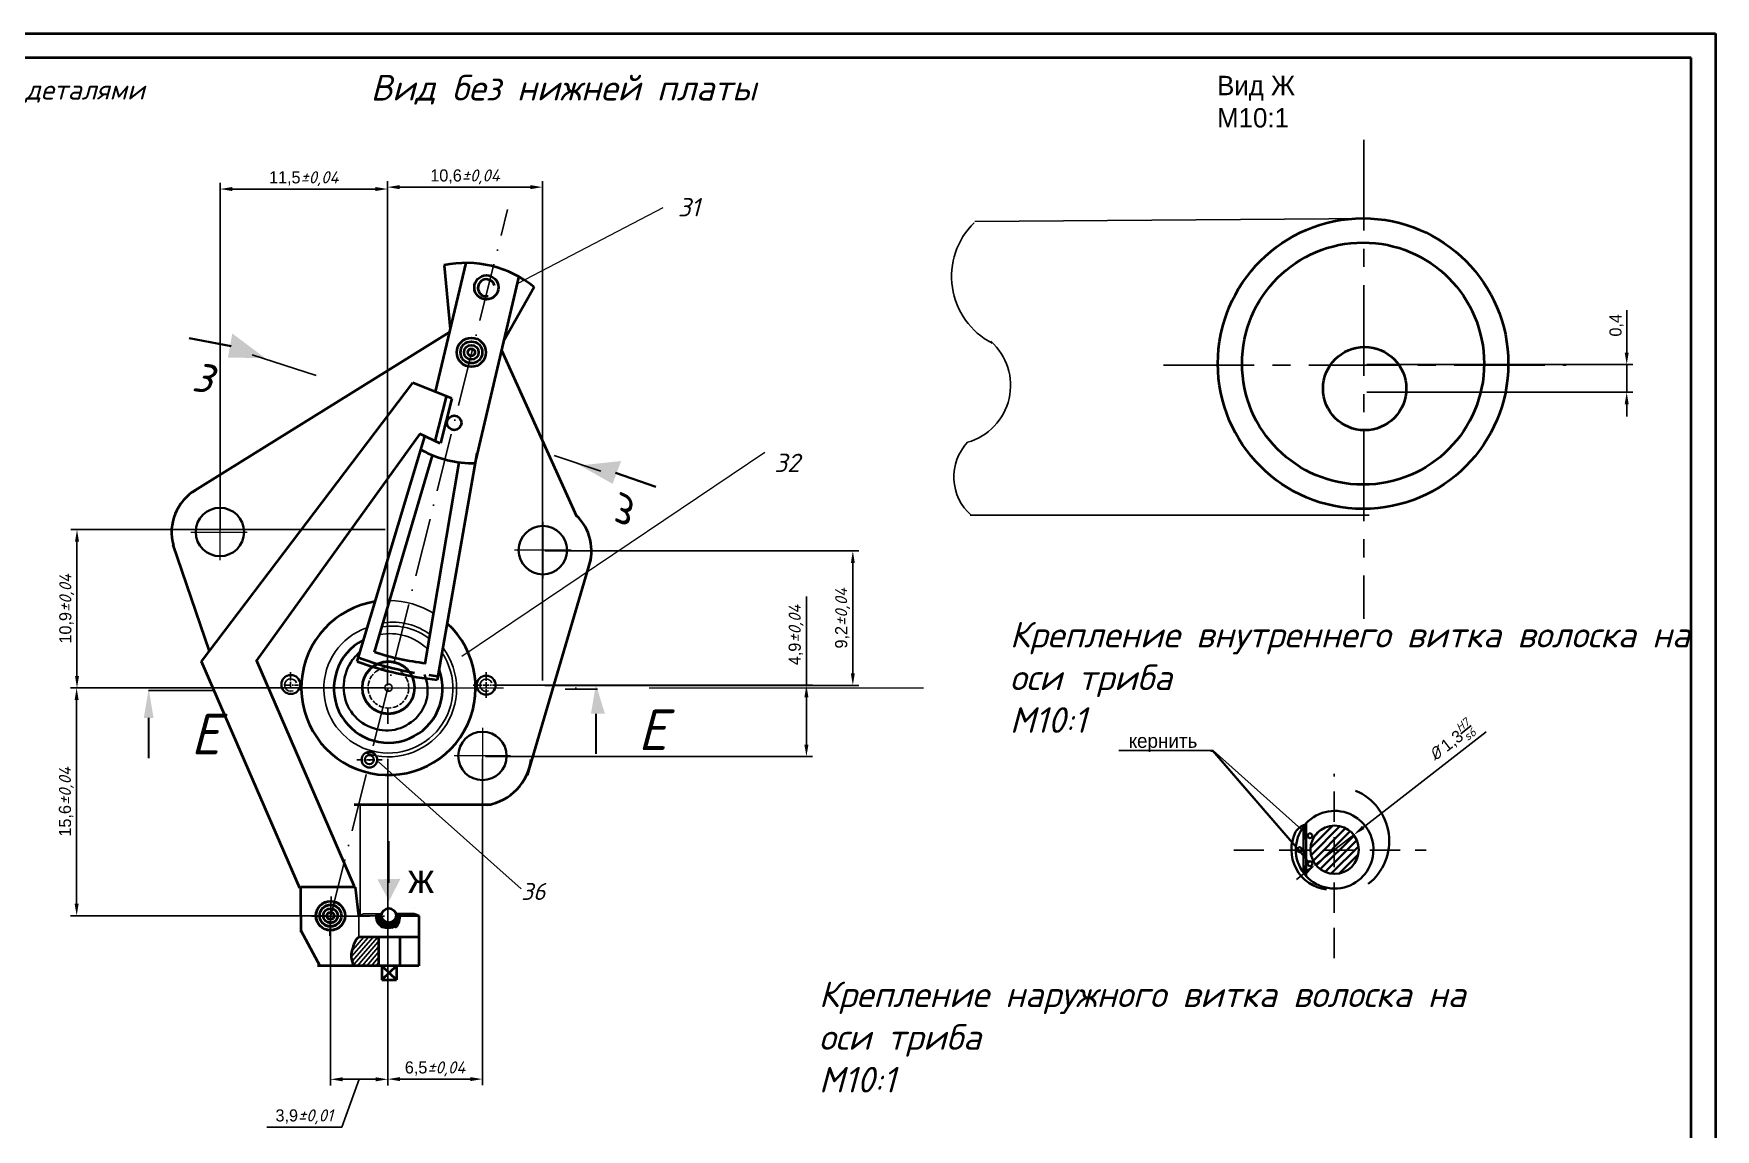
# Model space of a CAD drawing. Extents: x 1996 to 2593, y 74 to 494.
# Drawn here: x 2245.1 to 2592.5, y 267.3 to 493.6 of the extents above; entities that cross this region are included whole.
import ezdxf
from ezdxf import colors
from ezdxf.entities.mleader import LeaderData, LeaderLine
from ezdxf.math import Vec2, Vec3

# ---------------------------------------------------------------- set-up
doc = ezdxf.new("R2010")
doc.units = 0
doc.header["$MEASUREMENT"] = 0
for name, pattern in [('ACAD_ISO02W100', [15, 12, -3]), ('ACAD_ISO10W100', [18, 12, -3, 0, -3]), ('AUDIT_D_100420100805-0', [0]), ('CENTER', [2, 1.25, -0.25, 0.25, -0.25]), ('HIDDEN', [0.375, 0.25, -0.125]), ('THIN', [0])]:
    doc.linetypes.add(name, pattern=pattern)
doc.layers.get('0').update_dxf_attribs({"linetype": 'CONTINUOUS'})
doc.layers.get('DEFPOINTS').update_dxf_attribs({"linetype": 'CONTINUOUS'})
doc.layers.add('KONTUR', color=7, linetype='CONTINUOUS')
doc.layers.add('ОСНОВНОЙ', color=7, linetype='CONTINUOUS')
doc.layers.add('Основная', color=7, linetype='CONTINUOUS', lineweight=40)
doc.dimstyles.get("Standard").update_dxf_attribs({"dimtxt": 3, "dimasz": 3, "dimexe": 2.5, "dimexo": 2.5, "dimgap": 1.5, "dimtad": 0, "dimtih": 1, "dimtoh": 1, "dimdec": 4, "dimzin": 0, "dimdsep": 46, "dimtxsty": 'Standard', "dimcen": -3, "dimdle": 1.25, "dimadec": 0, "dimazin": 0, "dimtfac": 0.75, "dimtdec": 4, "dimtofl": 0, "dimtmove": 0, "dimatfit": 3, "dimfxl": 1, "dimtvp": 1.5, "dimtolj": 1, "dimtzin": 0, "dimarcsym": 0})

# ---------------------------------------------------------------- blocks, each defined once
blk = doc.blocks.new('*D13')
at = {"color": 0, "lineweight": -2, "transparency": 16777216}
for p, q in [((2545.16, 349.38), (2519.79, 329.65)), ((2509.95, 321.99), (2517.82, 328.12)), ((2507.97, 320.46), (2506, 318.92))]:
    blk.add_line(p, q, dxfattribs=at)
at = {"color": 0, "transparency": 16777216}
for points in [[(2519.54, 329.98), (2520.05, 329.32), (2517.82, 328.12)], [(2507.72, 320.79), (2508.23, 320.13), (2509.95, 321.99)]]:
    blk.add_solid(points, dxfattribs=at)
at = {"layer": 'DEFPOINTS', "color": 0, "transparency": 16777216}
for p in [(2517.82, 328.12, -5.2), (2509.95, 321.99, -5.2)]:
    blk.add_point(p, dxfattribs=at)
at = {"color": 0, "transparency": 16777216, "insert": (2537.98, 347.46), "char_height": 2.5, "attachment_point": 5, "rotation": 37.882}
blk.add_mtext('\\A1;{\\fISOCPEUR|b0|i1|c204|p34;\\C0;%%C} 1,3{\\fISOCPEUR|b0|i1|c204|p34;\\H0.7x;\\C0;\\SH7/s6;}', dxfattribs=at)
blk = doc.blocks.new('*D14')
at = {"color": 0, "lineweight": -2, "transparency": 16777216}
for p, q in [((2574.22, 427.72), (2574.22, 436.47)), ((2520.53, 425.22), (2575.47, 425.22)), ((2574.22, 419.54), (2574.22, 425.22)), ((2520.53, 419.54), (2575.47, 419.54)), ((2574.22, 417.04), (2574.22, 414.54))]:
    blk.add_line(p, q, dxfattribs=at)
at = {"color": 0, "transparency": 16777216}
for points in [[(2573.81, 427.72), (2574.64, 427.72), (2574.22, 425.22)], [(2573.81, 417.04), (2574.64, 417.04), (2574.22, 419.54)]]:
    blk.add_solid(points, dxfattribs=at)
at = {"layer": 'DEFPOINTS', "color": 0, "transparency": 16777216}
for p in [(2519.9, 425.22), (2574.22, 425.22), (2519.9, 419.54)]:
    blk.add_point(p, dxfattribs=at)
at = {"color": 0, "transparency": 16777216, "insert": (2572.14, 433.34), "char_height": 2.5, "attachment_point": 5, "rotation": 90}
blk.add_mtext('\\A1;0,4', dxfattribs=at)
blk = doc.blocks.new('*D33')
at = {"color": 0, "linetype": 'AUDIT_D_100420100805-0', "lineweight": -2, "transparency": 16777216}
for p, q in [((2318.3, 343.8), (2318.3, 276.43)), ((2337.81, 343.8), (2337.81, 276.43)), ((2335.31, 277.68), (2320.8, 277.68))]:
    blk.add_line(p, q, dxfattribs=at)
at = {"color": 0, "linetype": 'AUDIT_D_100420100805-0', "transparency": 16777216}
for points in [[(2320.8, 278.1), (2320.8, 277.27), (2318.3, 277.68)], [(2335.31, 278.1), (2335.31, 277.27), (2337.81, 277.68)]]:
    blk.add_solid(points, dxfattribs=at)
at = {"layer": 'DEFPOINTS', "color": 0, "linetype": 'AUDIT_D_100420100805-0', "transparency": 16777216}
for p in [(2318.3, 344.42), (2337.81, 344.42), (2318.3, 277.68)]:
    blk.add_point(p, dxfattribs=at)
at = {"color": 0, "linetype": 'AUDIT_D_100420100805-0', "transparency": 16777216, "insert": (2328.05, 279.81), "char_height": 2.5, "attachment_point": 5}
blk.add_mtext('\\A1;6,5{\\fISOCPEUR|b0|i1|c204|p34;\\C0;%%P0,04}', dxfattribs=at)
blk = doc.blocks.new('*D34')
at = {"color": 0, "linetype": 'AUDIT_D_100420100805-0', "lineweight": -2, "transparency": 16777216}
for p, q in [((2306.42, 310.7), (2306.42, 276.39)), ((2318.29, 310.7), (2318.29, 276.39)), ((2312.36, 277.64), (2308.78, 267.77)), ((2308.92, 277.64), (2315.79, 277.64)), ((2308.78, 267.77), (2293.27, 267.77))]:
    blk.add_line(p, q, dxfattribs=at)
at = {"color": 0, "linetype": 'AUDIT_D_100420100805-0', "transparency": 16777216}
for points in [[(2308.92, 278.06), (2308.92, 277.23), (2306.42, 277.64)], [(2315.79, 278.06), (2315.79, 277.23), (2318.29, 277.64)]]:
    blk.add_solid(points, dxfattribs=at)
at = {"layer": 'DEFPOINTS', "color": 0, "linetype": 'AUDIT_D_100420100805-0', "transparency": 16777216}
for p in [(2306.42, 311.33), (2318.29, 311.33), (2318.29, 277.64)]:
    blk.add_point(p, dxfattribs=at)
at = {"color": 0, "linetype": 'AUDIT_D_100420100805-0', "transparency": 16777216, "insert": (2301.02, 269.9), "char_height": 2.5, "attachment_point": 5}
blk.add_mtext('\\A1;3,9{\\fISOCPEUR|b0|i1|c204|p34;\\C0;%%P0,01}', dxfattribs=at)
blk = doc.blocks.new('*D35')
at = {"color": 0, "linetype": 'AUDIT_D_100420100805-0', "lineweight": -2, "transparency": 16777216}
for p, q in [((2305.82, 358.47), (2252.75, 358.47)), ((2254, 313.92), (2254, 355.97)), ((2305.82, 311.42), (2252.75, 311.42))]:
    blk.add_line(p, q, dxfattribs=at)
at = {"color": 0, "linetype": 'AUDIT_D_100420100805-0', "transparency": 16777216}
for points in [[(2253.58, 355.97), (2254.42, 355.97), (2254, 358.47)], [(2253.58, 313.92), (2254.42, 313.92), (2254, 311.42)]]:
    blk.add_solid(points, dxfattribs=at)
at = {"layer": 'DEFPOINTS', "color": 0, "linetype": 'AUDIT_D_100420100805-0', "transparency": 16777216}
for p in [(2254, 358.47), (2306.45, 358.47), (2306.45, 311.42)]:
    blk.add_point(p, dxfattribs=at)
at = {"color": 0, "linetype": 'AUDIT_D_100420100805-0', "transparency": 16777216, "insert": (2251.87, 334.95), "char_height": 2.5, "attachment_point": 5, "rotation": 90}
blk.add_mtext('\\A1;15,6{\\fISOCPEUR|b0|i1|c204|p34;\\C0;%%P0,04}', dxfattribs=at)
blk = doc.blocks.new('*D36')
at = {"color": 0, "linetype": 'AUDIT_D_100420100805-0', "lineweight": -2, "transparency": 16777216}
for p, q in [((2317.76, 391.15), (2252.82, 391.15)), ((2254.07, 360.96), (2254.07, 388.65)), ((2317.76, 358.46), (2252.82, 358.46))]:
    blk.add_line(p, q, dxfattribs=at)
at = {"color": 0, "linetype": 'AUDIT_D_100420100805-0', "transparency": 16777216}
for points in [[(2253.66, 388.65), (2254.49, 388.65), (2254.07, 391.15)], [(2253.66, 360.96), (2254.49, 360.96), (2254.07, 358.46)]]:
    blk.add_solid(points, dxfattribs=at)
at = {"layer": 'DEFPOINTS', "color": 0, "linetype": 'AUDIT_D_100420100805-0', "transparency": 16777216}
for p in [(2254.07, 391.15), (2318.39, 391.15), (2318.39, 358.46)]:
    blk.add_point(p, dxfattribs=at)
at = {"color": 0, "linetype": 'AUDIT_D_100420100805-0', "transparency": 16777216, "insert": (2251.95, 374.81), "char_height": 2.5, "attachment_point": 5, "rotation": 90}
blk.add_mtext('\\A1;10,9{\\fISOCPEUR|b0|i1|c204|p34;\\C0;%%P0,04}', dxfattribs=at)
blk = doc.blocks.new('*D37')
at = {"color": 0, "linetype": 'AUDIT_D_100420100805-0', "lineweight": -2, "transparency": 16777216}
for p, q in [((2283.63, 391.1), (2283.63, 462.73)), ((2318.21, 358.95), (2318.21, 462.73)), ((2286.13, 461.48), (2315.71, 461.48))]:
    blk.add_line(p, q, dxfattribs=at)
at = {"color": 0, "linetype": 'AUDIT_D_100420100805-0', "transparency": 16777216}
for points in [[(2286.13, 461.9), (2286.13, 461.07), (2283.63, 461.48)], [(2315.71, 461.9), (2315.71, 461.07), (2318.21, 461.48)]]:
    blk.add_solid(points, dxfattribs=at)
at = {"layer": 'DEFPOINTS', "color": 0, "linetype": 'AUDIT_D_100420100805-0', "transparency": 16777216}
for p in [(2318.21, 461.48), (2283.63, 390.47), (2318.21, 358.32)]:
    blk.add_point(p, dxfattribs=at)
at = {"color": 0, "linetype": 'AUDIT_D_100420100805-0', "transparency": 16777216, "insert": (2300.92, 463.61), "char_height": 2.5, "attachment_point": 5}
blk.add_mtext('\\A1;11,5{\\fISOCPEUR|b0|i1|c204|p34;\\C0;%%P0,04}', dxfattribs=at)
blk = doc.blocks.new('*D38')
at = {"color": 0, "linetype": 'AUDIT_D_100420100805-0', "lineweight": -2, "transparency": 16777216}
for p, q in [((2318.22, 359.98), (2318.22, 463.12)), ((2350.25, 359.98), (2350.25, 463.12)), ((2320.72, 461.87), (2347.75, 461.87))]:
    blk.add_line(p, q, dxfattribs=at)
at = {"color": 0, "linetype": 'AUDIT_D_100420100805-0', "transparency": 16777216}
for points in [[(2320.72, 462.29), (2320.72, 461.46), (2318.22, 461.87)], [(2347.75, 462.29), (2347.75, 461.46), (2350.25, 461.87)]]:
    blk.add_solid(points, dxfattribs=at)
at = {"layer": 'DEFPOINTS', "color": 0, "linetype": 'AUDIT_D_100420100805-0', "transparency": 16777216}
for p in [(2350.25, 461.87), (2318.22, 359.35), (2350.25, 359.35)]:
    blk.add_point(p, dxfattribs=at)
at = {"color": 0, "linetype": 'AUDIT_D_100420100805-0', "transparency": 16777216, "insert": (2334.24, 464), "char_height": 2.5, "attachment_point": 5}
blk.add_mtext('\\A1;10,6{\\fISOCPEUR|b0|i1|c204|p34;\\C0;%%P0,04}', dxfattribs=at)
blk = doc.blocks.new('*D39')
at = {"color": 0, "linetype": 'AUDIT_D_100420100805-0', "lineweight": -2, "transparency": 16777216}
for p, q in [((2404.76, 359), (2404.76, 377.32)), ((2340.02, 359), (2406.01, 359)), ((2404.76, 346.78), (2404.76, 356.5)), ((2338.48, 344.28), (2406.01, 344.28))]:
    blk.add_line(p, q, dxfattribs=at)
at = {"color": 0, "linetype": 'AUDIT_D_100420100805-0', "transparency": 16777216}
for points in [[(2404.34, 356.5), (2405.18, 356.5), (2404.76, 359)], [(2404.34, 346.78), (2405.18, 346.78), (2404.76, 344.28)]]:
    blk.add_solid(points, dxfattribs=at)
at = {"layer": 'DEFPOINTS', "color": 0, "linetype": 'AUDIT_D_100420100805-0', "transparency": 16777216}
for p in [(2339.4, 359), (2404.76, 359), (2337.85, 344.28)]:
    blk.add_point(p, dxfattribs=at)
at = {"color": 0, "linetype": 'AUDIT_D_100420100805-0', "transparency": 16777216, "insert": (2402.63, 369.41), "char_height": 2.5, "attachment_point": 5, "rotation": 90}
blk.add_mtext('\\A1;4,9{\\fISOCPEUR|b0|i1|c204|p34;\\C0;%%P0,04}', dxfattribs=at)
blk = doc.blocks.new('*D40')
at = {"color": 0, "linetype": 'AUDIT_D_100420100805-0', "lineweight": -2, "transparency": 16777216}
for p, q in [((2350.69, 386.74), (2415.6, 386.74)), ((2414.35, 384.24), (2414.35, 361.49)), ((2350.69, 358.99), (2415.6, 358.99))]:
    blk.add_line(p, q, dxfattribs=at)
at = {"color": 0, "linetype": 'AUDIT_D_100420100805-0', "transparency": 16777216}
for points in [[(2413.94, 384.24), (2414.77, 384.24), (2414.35, 386.74)], [(2413.94, 361.49), (2414.77, 361.49), (2414.35, 358.99)]]:
    blk.add_solid(points, dxfattribs=at)
at = {"layer": 'DEFPOINTS', "color": 0, "linetype": 'AUDIT_D_100420100805-0', "transparency": 16777216}
for p in [(2350.06, 386.74), (2350.06, 358.99), (2414.35, 358.99)]:
    blk.add_point(p, dxfattribs=at)
at = {"color": 0, "linetype": 'AUDIT_D_100420100805-0', "transparency": 16777216, "insert": (2412.23, 372.86), "char_height": 2.5, "attachment_point": 5, "rotation": 90}
blk.add_mtext('\\A1;9,2{\\fISOCPEUR|b0|i1|c204|p34;\\C0;%%P0,04}', dxfattribs=at)

msp = doc.modelspace()

# ---------------------------------------------------------------- hatches: boundary and pattern name
at = {"lineweight": 35}
h = msp.add_hatch(dxfattribs=at)
h.set_pattern_fill('ANSI31', color=0, scale=9.066391, style=0)
h.set_pattern_definition([(45, (1482.0736, -159.663), (-0.8013633, 0.8013633), [])])
h.paths.add_polyline_path([(2518.87042, 325.0536, 1), (2508.89739, 325.0536, 1)])
at = {"lineweight": 40}
h = msp.add_hatch(dxfattribs=at)
h.set_pattern_fill('ANSI31', color=256, scale=2.9)
h.set_pattern_definition([(45, (166.6317, 4.55366), (-0.25632621, 0.25632621), [])])
h.paths.add_polyline_path([(2315.87799, 311.81026), (2316.97792, 311.81026), (2316.94608, 310.26164), (2318.06528, 310.03414, 0.043582236), (2318.32104, 309.98216), (2318.44054, 309.95787), (2318.54163, 309.97338, 0.059256122), (2318.89183, 310.02712), (2319.90451, 310.18251), (2319.97411, 311.24926, 0.037366135), (2319.99081, 311.47252, 0.004775183), (2319.99054, 311.50117), (2320.01236, 311.83555), (2320.6812, 311.83555, -0.101493718), (2320.65888, 310.70276, -0.228851607), (2319.81842, 309.05686, -0.105939961), (2317.10078, 309.00882, -0.340912285)])
h = msp.add_hatch()
h.set_pattern_fill('ANSI31', color=256, scale=0.228, angle=4)
h.set_pattern_definition([(49, (-4888.5545, -4854.0758), (-0.546334265, 0.47492113), [])])
h.paths.add_polyline_path([(2316.25204, 301.09616), (2311.40411, 301.09616, -0.232075649), (2311.20793, 304.82934, -0.171681893), (2312.28601, 306.95121), (2316.24922, 306.95121)])

# ---------------------------------------------------------------- linework, layer by layer
at = {"linetype": 'CENTER', "ltscale": 15}
for p, q in [((2519.90206, 471.65606), (2519.90206, 372.74576)), ((2478.54383, 425.13661), (2561.71228, 425.13661))]:
    msp.add_line(p, q, dxfattribs=at)
at = {"linetype": 'ACAD_ISO10W100'}
msp.add_line((2306.48787, 311.40765), (2343.01726, 457.22729), dxfattribs=at)
at = {"lineweight": 15}
for p, q in [((2345.2058, 442.04209), (2375.14616, 457.67354)), ((2333.56795, 365.01538), (2396.18058, 407.15508)), ((2316.37821, 343.21418), (2345.85023, 316.95873))]:
    msp.add_line(p, q, dxfattribs=at)
for p, q in [((2521.81382, 455.42764), (2439.52058, 454.79352)), ((2325.90582, 410.42054), (2325.78506, 409.91128)), ((2521.01599, 394.13077), (2438.60074, 394.13077)), ((2318.31248, 358.37127), (2318.31248, 357.77311)), ((2318.31248, 354.31787), (2318.31248, 351.06756)), ((2312.53695, 334.17763), (2312.53695, 311.50461)), ((2300.27778, 310.93685), (2300.30187, 310.8666)), ((2315.80887, 311.37432), (2312.27713, 311.37432)), ((2313.23675, 311.80743), (2312.28178, 311.3706)), ((2312.29728, 311.39203), (2312.29728, 306.96531)), ((2316.99079, 311.81026), (2313.23348, 311.81026)), ((2316.91046, 310.23793), (2318.42788, 309.92949)), ((2316.99383, 311.82662), (2316.9616, 310.2591)), ((2319.88171, 310.15724), (2318.4173, 309.93253)), ((2319.88764, 310.15781), (2319.99648, 311.82607)), ((2321.38768, 311.64113), (2321.38235, 311.64113))]:
    msp.add_line(p, q)
at = {"lineweight": 40}
for p, q in [((2334.39291, 446.20995), (2328.08323, 419.60251)), ((2329.91161, 445.71999), (2331.14529, 432.51497)), ((2345.31826, 443.48054), (2336.40139, 405.35774)), ((2348.5486, 441.2362), (2342.1573, 429.96629)), ((2331.00053, 431.90453), (2277.54949, 398.69986)), ((2279.79012, 363.9385), (2323.46495, 421.49707)), ((2331.47846, 418.20968), (2323.46495, 421.49707)), ((2328.07205, 409.39147), (2330.39174, 418.54732)), ((2331.47846, 418.20968), (2329.14625, 409.00445)), ((2324.86486, 410.9096), (2291.13407, 364.15878)), ((2311.96359, 363.90514), (2325.95464, 410.3976)), ((2329.11552, 408.91256), (2324.86486, 410.9096)), ((2328.52301, 360.11912), (2336.76925, 406.93045)), ((2315.51464, 365.86809), (2327.51468, 406.45499)), ((2325.97194, 363.5147), (2332.99604, 405.05999)), ((2273.84292, 388.01819), (2281.38167, 366.03598)), ((2360.15718, 384.93543), (2347.05895, 340.46418)), ((2300.09756, 317.13868), (2279.79012, 363.9385)), ((2311.33238, 317.61605), (2291.13513, 364.16194)), ((2339.6173, 334.30037), (2311.35344, 334.30037)), ((2300.30428, 311.35146), (2300.30428, 317.35146)), ((2311.59294, 317.34916), (2300.30494, 317.34916)), ((2312.29367, 311.36801), (2311.58918, 317.34722)), ((2300.27778, 311.36725), (2300.27778, 308.0582)), ((2320.00705, 311.82576), (2323.75108, 311.82576)), ((2324.69237, 311.37432), (2320.72762, 311.37432)), ((2323.70232, 311.80955), (2324.6573, 311.37272)), ((2324.68287, 311.39907), (2324.68287, 301.09616)), ((2300.30169, 308.34848), (2304.27017, 301.06797)), ((2324.68406, 306.97218), (2312.2461, 306.97218)), ((2316.32535, 307.00737), (2316.32817, 301.14622)), ((2320.76108, 306.9516), (2320.76108, 301.09521)), ((2324.68287, 301.09616), (2303.75396, 301.09616)), ((2317.01561, 301.09614), (2317.01561, 298.17379)), ((2320.05975, 301.09594), (2317.01561, 298.1738)), ((2317.01562, 301.09614), (2320.05962, 298.17374)), ((2320.05955, 301.09625), (2320.05955, 298.17371)), ((2317.0156, 298.1738), (2320.05963, 298.1738))]:
    msp.add_line(p, q, dxfattribs=at)
at = {"color": 0, "lineweight": 35}
for p, q in [((2285.89057, 429.00341, -0.16386), (2277.23109, 430.7135, -0.16386)), ((2365.35073, 402.90755, -0.16386), (2373.67355, 399.96787, -0.16386)), ((2507.997, 330.5021), (2507.997, 319.60509)), ((2507.43108, 329.81836), (2507.43108, 320.28884))]:
    msp.add_line(p, q, dxfattribs=at)
at = {"linetype": 'AUDIT_D_100420100805-0', "lineweight": 40}
msp.add_line((2341.75233, 428.23494), (2357.29137, 393.91649), dxfattribs=at)
at = {"linetype": 'AUDIT_D_100420100805-0'}
for p, q in [((2290.23489, 427.27945), (2303.48014, 422.96903)), ((2352.67989, 406.4473), (2362.30527, 403.2049)), ((2268.8216, 357.95205), (2279.2195, 357.95205)), ((2279.2195, 357.95205), (2282.38777, 357.95205)), ((2354.92276, 358.23901), (2361.61437, 358.23901)), ((2318.51854, 318.24248), (2318.51854, 326.83817))]:
    msp.add_line(p, q, dxfattribs=at)
at = {"linetype": 'ACAD_ISO10W100', "lineweight": 15, "ltscale": 5}
msp.add_line((2282.14984, 358.50038), (2428.9792, 358.50038), dxfattribs=at)
at = {"color": 0, "lineweight": 30}
for p, q in [((2268.87245, 352.25934), (2268.85135, 343.96818)), ((2361.25359, 353.13295), (2361.23249, 344.84179))]:
    msp.add_line(p, q, dxfattribs=at)
at = {"linetype": 'HIDDEN', "ltscale": 25}
for p, q in [((2513.8164, 302.67579), (2513.8164, 340.69842)), ((2493.03626, 324.97211), (2532.81639, 324.97211))]:
    msp.add_line(p, q, dxfattribs=at)
at = {"linetype": 'ACAD_ISO10W100', "transparency": 33554687}
for p, q in [((2306.57802, 315.38588), (2306.33397, 307.30394)), ((2302.48918, 311.34258), (2321.26741, 311.35577))]:
    msp.add_line(p, q, dxfattribs=at)
at = {"color": 0, "lineweight": 40}
msp.add_line((2323.8537, 312.91221), (2323.8537, 312.91221), dxfattribs=at)
at = {"lineweight": 40}
for centre, radius in [((2519.75826, 425.43686), 30), ((2519.75826, 425.43686), 25), ((2338.65232, 441.16855), 2.49422), ((2335.53986, 427.75978), 3), ((2335.53986, 427.75978), 2.25), ((2335.53986, 427.75978), 1.5), ((2335.53986, 427.75978), 0.75), ((2520.09112, 420.28161), 8.60233), ((2332.00069, 413.2038), 1.5), ((2306.44467, 311.41404), 3), ((2306.45494, 311.44366), 3), ((2306.44467, 311.41404), 2.25), ((2306.45494, 311.44366), 2.25), ((2306.44467, 311.41404), 1.5), ((2306.45494, 311.44366), 1.5), ((2318.49081, 311.47252), 1.5), ((2306.44467, 311.41404), 0.75)]:
    msp.add_circle(centre, radius, dxfattribs=at)
for centre, radius in [((2318.41008, 358.51673), 5.52334), ((2318.41008, 358.51673), 0.75), ((2306.45494, 311.44366), 0.75)]:
    msp.add_circle(centre, radius)
at = {"lineweight": 30}
msp.add_circle((2318.41008, 358.51673), 5.31633, dxfattribs=at)
at = {"linetype": 'ACAD_ISO02W100', "ltscale": 0.1}
msp.add_circle((2318.41008, 358.51673), 4.2, dxfattribs=at)
at = {"lineweight": 35}
msp.add_circle((2314.47285, 343.63706), 1.61049, dxfattribs=at)
at = {"color": 0, "lineweight": 35}
for centre, radius in [((2508.78401, 327.93362), 0.49528), ((2513.88391, 325.0536, -5.20216), 4.98652), ((2506.64816, 325.0536), 0.49528), ((2508.78401, 322.17357), 0.49528)]:
    msp.add_circle(centre, radius, dxfattribs=at)
for centre, radius, start, end in [((2450.25476, 443.42766), 15.51418, 134.3514686, 242.556762), ((2434.71115, 420.9515), 12.22392, 285.9411562, 48.0514775), ((2445.6691, 402.01275), 10.4591, 136.6106268, 228.8784311), ((2318.39038, 358.3348), 14.09754, 106.5354717, 106.6465869), ((2318.39038, 358.3348), 13.33581, 109.9308363, 393.5344598), ((2318.39038, 358.3348), 14.09754, 250.5210744, 396.704449), ((2306.45914, 311.40725), 6, 97.9793844, 99.648246), ((2318.32826, 311.17699), 2.50206, 165.6801823, 241.2927237), ((2318.37078, 315.34897), 6.48614, 258.8577657, 283.1696309)]:
    msp.add_arc(centre, radius, start, end)
at = {"lineweight": 40}
for centre, radius, start, end in [((2334.44017, 423.91004), 22.31644, 50.8107799, 101.9440591), ((2335.88784, 427.23391), 22.36411, 241.4029043, 271.2620448), ((2283.61168, 390.64204), 10, 119.5241268, 196.0906193), ((2350.34845, 386.82061), 10, 339.5643767, 46.6671243), ((2318.36454, 358.36745), 11.22077, 117.4196273, 20.1819413), ((2331.80101, 415.45035), 52.16528, 251.8153547, 263.7305392), ((2334.71307, 425.219), 65.36296, 249.6415181, 264.5514114), ((2337.10914, 344.98752), 10.83352, 279.2207118, 353.6113955), ((2318.55809, 310.72482), 2.12459, 306.8641391, 358.7463965), ((2317.93177, 311.29852), 2.81957, 347.2664226, 10.5921245), ((2314.61105, 304.34445), 3.56791, 133.2466326, 172.5546383), ((2314.97628, 303.14047), 4.24396, 156.8753939, 209.152816)]:
    msp.add_arc(centre, radius, start, end, dxfattribs=at)
at = {"linetype": 'AUDIT_D_100420100805-0', "lineweight": 40}
msp.add_arc((2318.41815, 358.48173), 18.00673, 98.7218765, 47.5374438, dxfattribs=at)
at = {"linetype": 'AUDIT_D_100420100805-0'}
for centre, radius, start, end in [((2318.41815, 358.48173), 18.00673, 58.870955, 89.2487971), ((2319.43237, 359.51787), 12.51379, 52.3735351, 99.1801592), ((2318.65466, 358.49276), 11.18814, 45.6505398, 100.6611645), ((2319.19834, 358.727), 12.51379, 52.3735351, 99.1801592)]:
    msp.add_arc(centre, radius, start, end, dxfattribs=at)
at = {"linetype": 'ACAD_ISO02W100', "lineweight": 40}
msp.add_arc((2335.53986, 427.75978), 67.2, 249.6894659, 264.1262153, dxfattribs=at)
at = {"color": 0, "lineweight": 35}
for centre, radius, start, end in [((2513.94269, 326.85034, 2.18828), 11.21541, 307.9487224, 67.5538534), ((2509.13026, 326.38926), 4.07531, 109.7740057, 144.2212414), ((2513.88391, 325.0536), 8.02134, 52.4223601, 354.6465244), ((2513.87496, 325.04602), 8.03282, 354.4596933, 51.8843486), ((2513.26807, 325.06538), 8.31577, 153.5303173, 262.4940967)]:
    msp.add_arc(centre, radius, start, end, dxfattribs=at)
at = {"lineweight": 35}
msp.add_open_spline([(2312.66624, 366.1329, 0), (2311.16172, 364.50304, 0), (2311.08225, 364.40292, 0), (2311.00505, 364.30104, 0), (2308.78648, 361.37287, 0), (2308.56299, 357.18262, 0), (2310.32783, 354.12476, 0), (2312.09268, 351.06689, 0), (2315.71795, 349.30759, 0), (2319.07918, 349.72859, 0), (2322.44042, 350.14959, 0), (2325.3431, 352.6986, 0), (2326.22133, 355.82187, 0), (2326.73105, 357.63458, 0), (2326.55039, 359.5762, 0), (2325.8348, 361.26428, 0)], degree=3, knots=[14.005107775, 14.005107775, 14.005107775, 14.005107775, 14.045833673, 14.045833673, 14.045833673, 15.216319812, 15.216319812, 15.216319812, 16.386805951, 16.386805951, 16.386805951, 17.557292091, 17.557292091, 17.557292091, 18.236627683, 18.236627683, 18.236627683, 18.236627683], dxfattribs=at)
at = {"color": 0, "lineweight": 35}
msp.add_spline([(2507.75154, 330.22427), (2507.997, 326.35639), (2507.79664, 324.20583), (2507.43108, 322.88115), (2507.997, 320.26809), (2507.997, 320.72175)], degree=3, dxfattribs=at)
for points in [[(2285.25968, 426.69433, -0.16386), (2286.14983, 431.65447, -0.16386), (2292.99458, 426.54278, -0.16386)], [(2364.71735, 400.59915, -0.16386), (2366.47812, 405.32092, -0.16386), (2357.98411, 404.409, -0.16386)], [(2316.12508, 318.94075, -0.16386), (2320.90137, 319.04817, -0.16386), (2318.54107, 314.47161, -0.16386)]]:
    msp.add_solid(points, dxfattribs=at)
at = {"color": 0, "lineweight": 30}
for points in [[(2269.87982, 352.25618), (2267.86508, 352.26251), (2268.89145, 358.30357)], [(2363.13107, 353.12978), (2360.24622, 353.13612), (2361.27259, 359.17718)]]:
    msp.add_solid(points, dxfattribs=at)
at = {"layer": 'KONTUR', "lineweight": 40}
for p, q in [((1995.53772, 493.56982), (2592.53772, 493.56982)), ((2592.53772, 493.56982), (2592.53772, 73.56982))]:
    msp.add_line(p, q, dxfattribs=at)
at = {"layer": 'Основная'}
msp.add_line((2587.53772, 488.56982), (2015.53772, 488.56982), dxfattribs=at)
at = {"layer": 'Основная', "lineweight": 40}
msp.add_line((2587.53772, 78.56982), (2587.53772, 488.56982), dxfattribs=at)
at = {"layer": 'ОСНОВНОЙ', "color": 0, "lineweight": 15}
for p, q in [((2283.59375, 396.49039), (2283.59375, 384.83985)), ((2350.30994, 392.73604), (2350.30994, 381.0855)), ((2289.21409, 390.55356), (2277.56355, 390.55356)), ((2356.1352, 386.91077), (2344.48467, 386.91077)), ((2337.82802, 350.24402), (2337.82802, 338.59348)), ((2343.65329, 344.41875), (2332.00275, 344.41875))]:
    msp.add_line(p, q, dxfattribs=at)
at = {"layer": 'ОСНОВНОЙ', "color": 0, "linetype": 'CENTER'}
for p, q in [((2298.2057, 361.74157), (2298.2057, 358.68917)), ((2338.59416, 361.68614), (2338.59416, 356.37723)), ((2297.02216, 359.06274), (2299.83008, 359.06274)), ((2335.9397, 359.03169), (2341.24862, 359.03169))]:
    msp.add_line(p, q, dxfattribs=at)
at = {"layer": 'ОСНОВНОЙ', "color": 7, "linetype": 'CENTER'}
msp.add_line((2311.8697, 343.63706), (2317.40673, 343.63706), dxfattribs=at)
at = {"layer": 'ОСНОВНОЙ', "color": 0, "linetype": 'Continuous', "lineweight": 35}
for centre, radius in [((2283.59375, 390.66512), 5), ((2350.30994, 386.91077), 5), ((2298.24037, 359.16935), 1.95592), ((2338.59416, 359.03169), 1.95592), ((2337.82802, 344.41875), 5)]:
    msp.add_circle(centre, radius, dxfattribs=at)
at = {"layer": 'ОСНОВНОЙ', "color": 7, "linetype": 'Continuous', "lineweight": 35}
msp.add_circle((2314.47285, 343.63706), 0.94209, dxfattribs=at)
at = {"layer": 'ОСНОВНОЙ', "color": 0, "linetype": 'THIN', "lineweight": 40}
msp.add_arc((2338.6529, 441.09408), 1.75588, 15.7563394, 282.8915504, dxfattribs=at)
at = {"layer": 'ОСНОВНОЙ', "color": 0, "linetype": 'THIN'}
for centre in [(2298.23928, 359.05124), (2338.59416, 359.03169)]:
    msp.add_arc(centre, 1.28532, 22.4200876, 291.1745272, dxfattribs=at)

# ---------------------------------------------------------------- texts
at = {"color": 0}
for s, insert, char_height, width, attachment_point in [('{\\fISOCPEUR|b0|i1|c204|p34;Вид без указателя и верхней платы со связанными с ней деталями}', (2088.55259, 481.44228), 4.0776884, 185.319448, 4), ('{\\fISOCPEUR|b0|i1|c204|p34;Вид без нижней платы}', (2314.73909, 481.98496), 5.2887283, 160.1731086, 4), ('\\A1;{\\fISOCPEUR|b0|i1|c0|p34;32}', (2400.74564, 404.93837), 3.777663, 38.9657723, 5), ('{\\fISOCPEUR|b0|i1|c204|p34;Крепление внутреннего витка волоска на оси триба \\PМ10:1}', (2446.77549, 360.64818), 5.2887283, 141.0409155, 4), ('{\\fISOCPEUR|b0|i1|c204|p34;Крепление наружного витка волоска на оси триба \\PМ10:1}', (2407.33997, 286.3819), 5.2887283, 138.6371236, 4)]:
    msp.add_mtext(s, dxfattribs=dict(at, insert=insert, char_height=char_height, width=width, attachment_point=attachment_point))
at = {"attachment_point": 1}
for s, width, insert, char_height in [('Вид Ж \\PМ10:1', 34.9564199, (2489.59042, 484.86019), 4), ('ж', 1.8845771, (2322.45704, 322.10117), 6)]:
    msp.add_mtext_dynamic_manual_height_columns(s, width=width, gutter_width=20, heights=[0], dxfattribs=dict(at, insert=insert, char_height=char_height))
at = {"color": 0, "lineweight": 15, "attachment_point": 5}
for s, insert, char_height, width in [('\\A1;{\\fISOCPEUR|b0|i1|c0|p34;31}', (2380.47079, 457.72365), 3.777663, 38.9657723), ('\\A1;{\\fISOCPEUR|b0|i1|c0|p34;36}', (2348.33686, 316.42816), 3.4927087, 36.02653)]:
    msp.add_mtext(s, dxfattribs=dict(at, insert=insert, char_height=char_height, width=width))
at = {"color": 0, "lineweight": 35, "insert": (2278.56755, 426.73617, 1.812), "char_height": 6.990323, "attachment_point": 1, "rotation": 351.6672521}
msp.add_mtext('{\\fISOCPEUR|b0|i1|c204|p34;з}', dxfattribs=at)
at = {"color": 0, "lineweight": 35, "extrusion": (0, 0, -1), "insert": (2362.86473, 392.90888, 1.812), "char_height": 6.990323, "attachment_point": 1, "text_direction": (0.909037, -0.416715, 0)}
msp.add_mtext('{\\fISOCPEUR|b0|i1|c204|p34;з}', dxfattribs=at)
at = {"color": 0, "char_height": 8.3825008, "attachment_point": 1}
for insert in [(2277.5093, 353.14824), (2369.89044, 354.02184)]:
    msp.add_mtext('{\\fISOCPEUR|b0|i1|c204|p34;Е}', dxfattribs=dict(at, insert=insert))

# ---------------------------------------------------------------- dimensions: what is measured, and where the dimension line sits
at = {"linetype": 'AUDIT_D_100420100805-0'}
for base, p1, p2, text, override, picture, middle in [((2350.25487, 461.87428), (2318.22133, 359.3504), (2350.25487, 359.3504), '10,6{\\fISOCPEUR|b0|i1|c204|p34;\\C0;%%P0,04}', {"dimtxt": 2.5, "dimasz": 2.5, "dimexe": 1.25, "dimexo": 0.625, "dimgap": 0.625, "dimtad": 1, "dimtih": 0, "dimtoh": 0, "dimzin": 8, "dimlunit": 6, "dimcen": 2.5, "dimtofl": 1, "dimtvp": 0}, '*D38', (2334.2381, 463.99928)), ((2318.21213, 461.48254), (2283.63115, 390.4729), (2318.21213, 358.321), '11,5{\\fISOCPEUR|b0|i1|c204|p34;\\C0;%%P0,04}', {"dimtxt": 2.5, "dimasz": 2.5, "dimexe": 1.25, "dimexo": 0.625, "dimgap": 0.625, "dimtad": 1, "dimtih": 0, "dimtoh": 0, "dimzin": 8, "dimlunit": 6, "dimcen": 2.5, "dimtofl": 1, "dimtvp": 0}, '*D37', (2300.92164, 463.60754)), ((2318.30186, 277.6839), (2337.80635, 344.4216), (2318.30186, 344.4216), '6,5{\\fISOCPEUR|b0|i1|c204|p34;\\C0;%%P0,04}', {"dimtxt": 2.5, "dimasz": 2.5, "dimexe": 1.25, "dimexo": 0.625, "dimgap": 0.625, "dimtad": 1, "dimtih": 0, "dimtoh": 0, "dimzin": 8, "dimlunit": 6, "dimcen": 2.5, "dimtofl": 1, "dimtmove": 0, "dimatfit": 2, "dimtvp": 0}, '*D33', (2328.0541, 279.8089))]:
    dim = msp.add_linear_dim(base=base, p1=p1, p2=p2, text=text, dimstyle='Standard', override=override, dxfattribs=at)
    dim.commit()
    dim.dimension.update_dxf_attribs({"geometry": picture, "text_midpoint": middle})
dim = msp.add_linear_dim(base=(2574.22442, 425.21896), p1=(2519.90129, 419.54099), p2=(2519.90129, 425.21896), angle=90, text='0,4', dimstyle='Standard', override={"dimtxt": 2.5, "dimasz": 2.5, "dimexe": 1.25, "dimexo": 0.625, "dimgap": 0.625, "dimtad": 1, "dimtih": 0, "dimtoh": 0, "dimzin": 8, "dimlunit": 6, "dimcen": 2.5, "dimtofl": 1, "dimtvp": 0})
dim.commit()
dim.dimension.update_dxf_attribs({"geometry": '*D14', "text_midpoint": (2572.14109, 433.34396)})
for base, p1, p2, text, picture, middle in [((2254.07293, 391.14754), (2318.38519, 358.46287), (2318.38519, 391.14754), '10,9{\\fISOCPEUR|b0|i1|c204|p34;\\C0;%%P0,04}', '*D36', (2251.94793, 374.80521)), ((2414.35302, 358.98959), (2350.06237, 386.73568), (2350.06237, 358.98959), '9,2{\\fISOCPEUR|b0|i1|c204|p34;\\C0;%%P0,04}', '*D40', (2412.22802, 372.86264)), ((2404.75926, 359.00452), (2337.85213, 344.28261), (2339.39851, 359.00452), '4,9{\\fISOCPEUR|b0|i1|c204|p34;\\C0;%%P0,04}', '*D39', (2402.63426, 369.41361)), ((2253.99915, 358.4735), (2306.44769, 311.41975), (2306.44769, 358.4735), '15,6{\\fISOCPEUR|b0|i1|c204|p34;\\C0;%%P0,04}', '*D35', (2251.87415, 334.94663))]:
    dim = msp.add_linear_dim(base=base, p1=p1, p2=p2, angle=90, text=text, dimstyle='Standard', override={"dimtxt": 2.5, "dimasz": 2.5, "dimexe": 1.25, "dimexo": 0.625, "dimgap": 0.625, "dimtad": 1, "dimtih": 0, "dimtoh": 0, "dimzin": 8, "dimlunit": 6, "dimcen": 2.5, "dimtofl": 1, "dimtvp": 0}, dxfattribs=at)
    dim.commit()
    dim.dimension.update_dxf_attribs({"geometry": picture, "text_midpoint": middle})
dim = msp.add_diameter_dim_2p(p1=(2509.94816, 321.99169, -5.20216), p2=(2517.81965, 328.1155, -5.20216), text='{\\fISOCPEUR|b0|i1|c204|p34;\\C0;%%C} 1,3{\\fISOCPEUR|b0|i1|c204|p34;\\H0.7x;\\C0;\\SH7/s6;}', dimstyle='Standard', override={"dimtxt": 2.5, "dimasz": 2.5, "dimexe": 1.25, "dimexo": 0.625, "dimgap": 0.625, "dimtad": 1, "dimtih": 0, "dimtoh": 0, "dimzin": 8, "dimlunit": 6, "dimcen": 2.5, "dimtofl": 1, "dimtvp": 0})
dim.commit()
dim.dimension.update_dxf_attribs({"geometry": '*D13', "text_midpoint": (2539.75697, 345.18215), "dimtype": 163})
dim = msp.add_linear_dim(base=(2318.29392, 277.64238), p1=(2306.42322, 311.32725), p2=(2318.29392, 311.32725), text='3,9{\\fISOCPEUR|b0|i1|c204|p34;\\C0;%%P0,01}', dimstyle='Standard', override={"dimtxt": 2.5, "dimasz": 2.5, "dimexe": 1.25, "dimexo": 0.625, "dimgap": 0.625, "dimtad": 1, "dimtih": 0, "dimtoh": 0, "dimzin": 8, "dimlunit": 6, "dimcen": 2.5, "dimtofl": 1, "dimtmove": 1, "dimtvp": 0}, dxfattribs=at)
dim.commit()
dim.dimension.update_dxf_attribs({"geometry": '*D34', "text_midpoint": (2308.15347, 267.77094), "dimtype": 160})

# ---------------------------------------------------------------- leaders
ml = msp.add_multileader_mtext('Standard')
ml.set_content('кернить', color=256)
ml.set_leader_properties()
ml.build(insert=Vec2(0, 0))
ml.multileader.update_dxf_attribs({"text_right_attachment_type": 6, "dogleg_length": 0.36, "arrow_head_size": 1.31284})
ctx = ml.context
ctx.base_point, ctx.char_height, ctx.arrow_head_size, ctx.landing_gap_size, ctx.plane_origin = Vec3(2465.94144, 347.54825), 2.9126, 1.31284, 0.65642, Vec3(2642.20372, 281.97244)
ctx.right_attachment, ctx.text_align_type = 6, 2
notes = []
notes.append((ctx, [(0, (1, 1, 0), (2488.81186, 345.50943), (-1, 0), 2.62568, [(0, [(2508.7035, 327.76089)], 0, [])])]))
ctx.mtext.insert, ctx.mtext.alignment, ctx.mtext.flow_direction = Vec3(2485.52976, 349.00455), 3, 5
ml = msp.add_multileader_mtext('Standard')
ml.set_content('', color=256)
ml.set_leader_properties()
ml.build(insert=Vec2(0, 0))
ml.multileader.update_dxf_attribs({"text_right_attachment_type": 6, "dogleg_length": 0.36, "arrow_head_size": 0.18})
ctx = ml.context
ctx.base_point, ctx.char_height, ctx.arrow_head_size, ctx.landing_gap_size, ctx.plane_origin = Vec3(2488.11102, 345.54658), 0.18, 0.18, 0.09, Vec3(2508.82124, 322.18374)
ctx.right_attachment, ctx.text_align_type = 6, 2
notes.append((ctx, [(0, (1, 1, 0), (2488.65102, 345.45658), (-1, 0), 0.36, [(0, [(2508.82124, 322.18374)], 0, [])])]))
ctx.mtext.insert, ctx.mtext.alignment, ctx.mtext.flow_direction = Vec3(2488.20102, 345.63658), 3, 5
ml = msp.add_multileader_mtext('Standard')
ml.set_content('', color=256)
ml.set_leader_properties()
ml.build(insert=Vec2(0, 0))
ml.multileader.update_dxf_attribs({"text_right_attachment_type": 6, "dogleg_length": 0.36, "arrow_head_size": 0.18})
ctx = ml.context
ctx.base_point, ctx.char_height, ctx.arrow_head_size, ctx.landing_gap_size, ctx.plane_origin = Vec3(2488.30945, 345.46235), 0.18, 0.18, 0.09, Vec3(2506.70453, 324.85008)
ctx.right_attachment, ctx.text_align_type = 6, 2
notes.append((ctx, [(0, (1, 1, 0), (2488.84945, 345.37235), (-1, 0), 0.36, [(0, [(2506.70453, 324.85008)], 0, [])])]))
ctx.mtext.insert, ctx.mtext.alignment, ctx.mtext.flow_direction = Vec3(2488.39945, 345.55235), 3, 5
for ctx, leaders in notes:
    for number, flags, end, landing, length, lines in leaders:
        leader = LeaderData()
        leader.index, (leader.has_last_leader_line, leader.has_dogleg_vector, leader.attachment_direction) = number, flags
        leader.last_leader_point, leader.dogleg_vector, leader.dogleg_length = Vec3(end), Vec3(landing), length
        for number, points, colour, breaks in lines:
            line = LeaderLine()
            line.index, line.vertices, line.color, line.breaks = number, Vec3.list(points), colors.encode_raw_color(colour), breaks
            leader.lines.append(line)
        ctx.leaders.append(leader)

doc.saveas('drawing.dxf')
